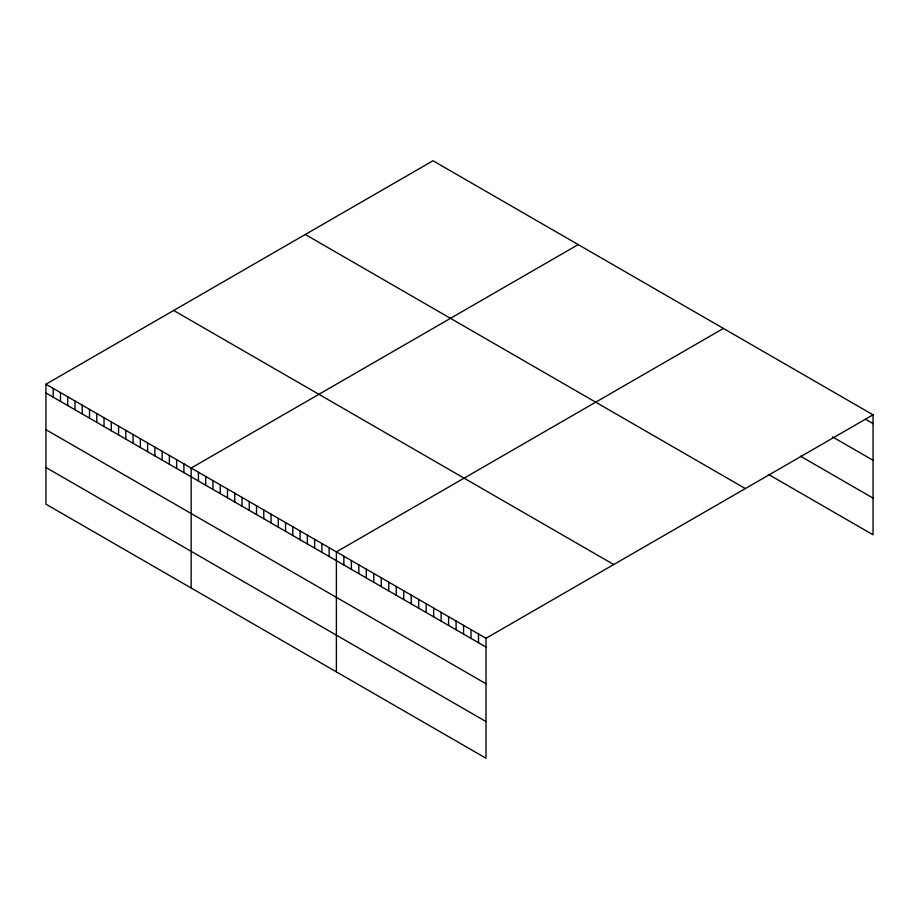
<?xml version="1.0" encoding="UTF-8"?>
<svg xmlns="http://www.w3.org/2000/svg" width="919" height="919" viewBox="0 0 919 919"><rect width="100%" height="100%" fill="white"/><g stroke="black" fill="none" stroke-linecap="round" stroke-linejoin="round"><path stroke-width="1.38" d="M45.95 384.211L486.002 638.28L486.002 758.244L45.95 504.175L45.95 384.211L432.998 160.756L873.05 414.825L873.05 534.789L768.318 474.319M578.212 244.592L191.163 468.058L191.163 588.022M723.425 328.439L336.388 551.894L336.388 671.858M486.002 638.28L873.05 414.825M865.572 419.282L873.05 423.602M832.442 436.847L873.05 460.293M800.38 456.134L873.05 498.098M305.269 234.494L745.32 488.563M173.68 310.473L613.731 564.542M45.95 392.987L486.002 647.056M45.95 429.678L486.002 683.747M45.95 467.484L486.002 721.553M478.523 633.961L478.523 642.737M471.045 629.641L471.045 638.418M463.567 625.322L463.567 634.099M456.088 621.003L456.088 629.779M448.598 616.683L448.598 625.46M441.12 612.364L441.12 621.141M433.642 608.045L433.642 616.821M426.163 603.726L426.163 612.502M418.673 599.406L418.673 608.183M411.195 595.087L411.195 603.863M403.717 590.768L403.717 599.544M396.238 586.448L396.238 595.225M388.748 582.129L388.748 590.906M381.27 577.81L381.27 586.586M373.792 573.49L373.792 582.267M366.313 569.171L366.313 577.948M358.835 564.852L358.835 573.628M351.345 560.533L351.345 569.309M343.867 556.213L343.867 564.99M329.128 547.701L329.128 556.477M321.868 543.508L321.868 552.296M314.608 539.315L314.608 548.103M307.348 535.122L307.348 543.91M300.088 530.941L300.088 539.717M292.816 526.748L292.816 535.524M285.556 522.555L285.556 531.331M278.296 518.362L278.296 527.138M271.036 514.169L271.036 522.945M263.776 509.976L263.776 518.753M256.516 505.783L256.516 514.56M249.256 501.59L249.256 510.367M241.996 497.397L241.996 506.174M234.736 493.204L234.736 501.981M227.475 489.011L227.475 497.799M220.215 484.818L220.215 493.606M212.955 480.626L212.955 489.413M205.695 476.444L205.695 485.221M198.435 472.251L198.435 481.028M183.903 463.865L183.903 472.642M176.643 459.672L176.643 468.449M169.383 455.479L169.383 464.256M162.123 451.286L162.123 460.063M154.863 447.093L154.863 455.87M147.603 442.901L147.603 451.677M140.343 438.708L140.343 447.484M133.083 434.515L133.083 443.303M125.823 430.322L125.823 439.11M118.562 426.129L118.562 434.917M111.302 421.947L111.302 430.724M104.042 417.754L104.042 426.531M96.782 413.561L96.782 422.338M89.511 409.369L89.511 418.145M82.25 405.176L82.25 413.952M74.99 400.983L74.99 409.759M67.73 396.79L67.73 405.566M60.47 392.597L60.47 401.373M53.21 388.404L53.21 397.18"/></g></svg>
